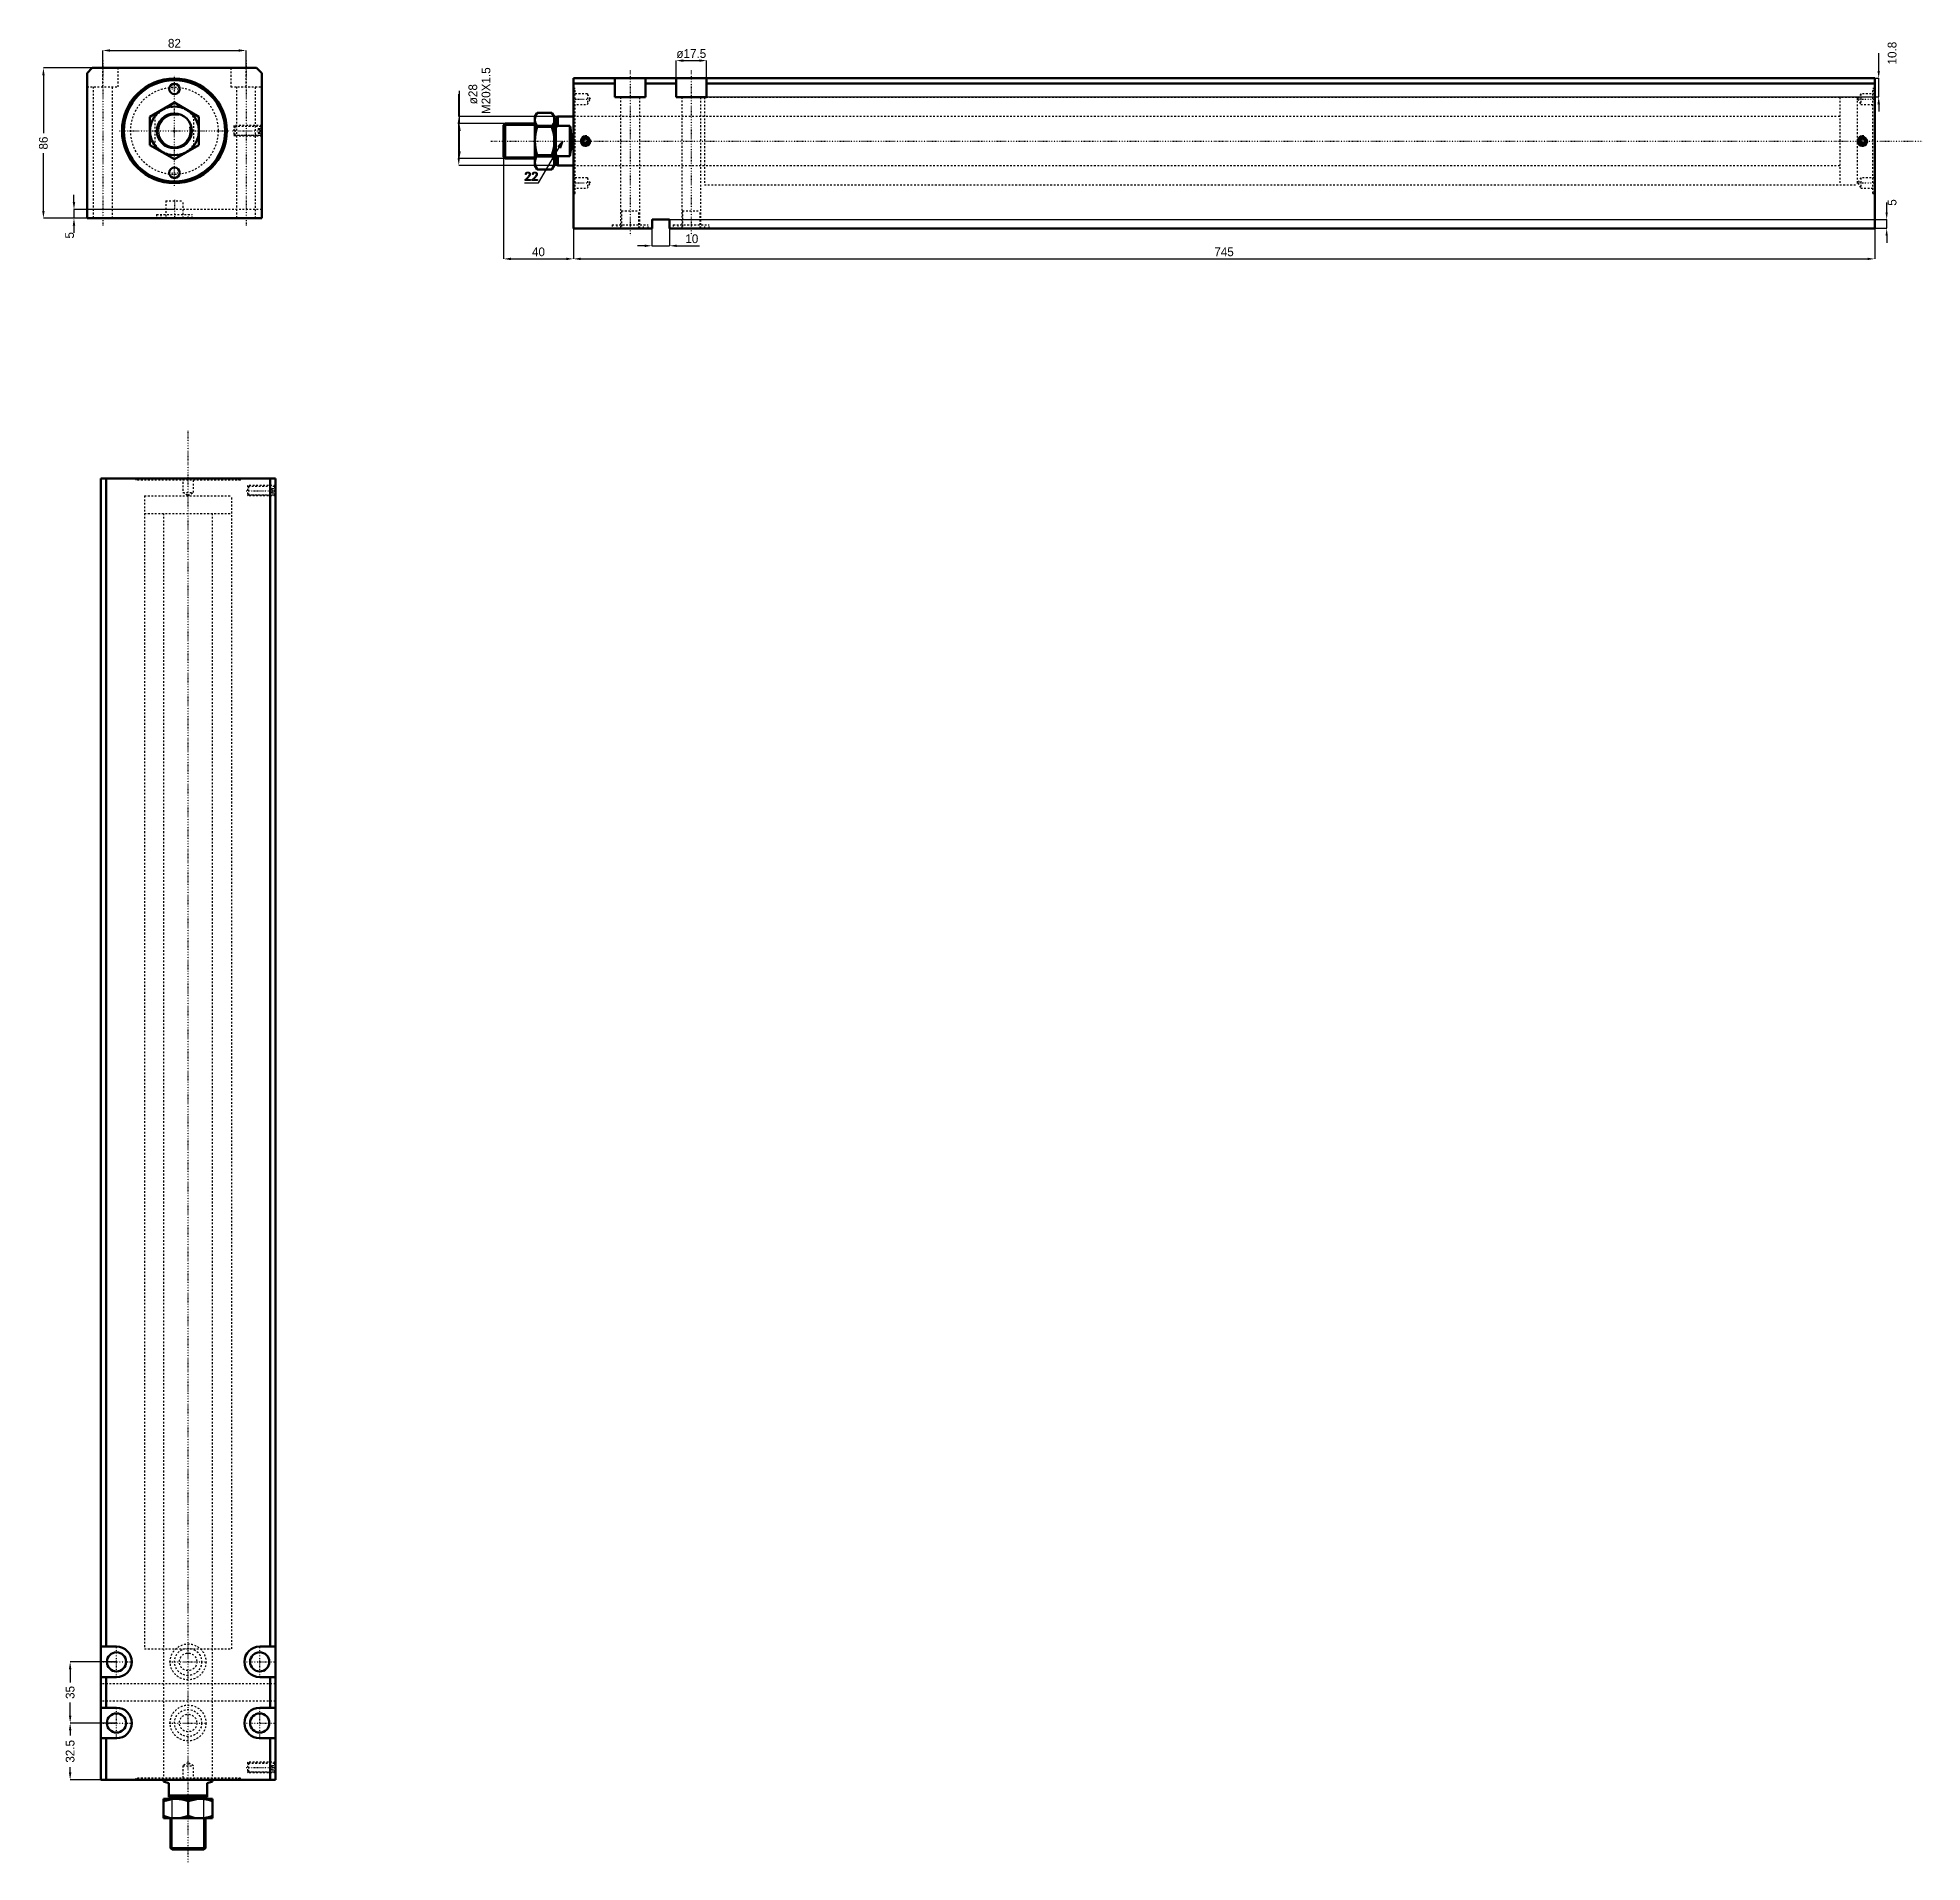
# Model space of a CAD drawing. Header units: millimetres. Extents: x -78 to 1001, y -991 to 53.
import ezdxf

# ---------------------------------------------------------------- set-up
doc = ezdxf.new("R2010")
doc.units = ezdxf.units.MM
doc.linetypes.add('Center', pattern=[1.5, 0.45, -0.5, 0.05, -0.5])
doc.linetypes.add('Dashed', pattern=[2, 1, -1])
for name, color, linetype, lineweight in [('2d ConnectionPoints', 7, 'Continuous', 50), ('AM_0', 7, 'Continuous', 50), ('AM_5', 3, 'Continuous', 25), ('AM_7', 7, 'Center', 25), ('AM_9', 6, 'Dashed', 25)]:
    doc.layers.add(name, color=color, linetype=linetype, lineweight=lineweight)
doc.dimstyles.new('ISO-25', dxfattribs={"dimtxt": 2.5, "dimasz": 2.5, "dimexe": 1.25, "dimexo": 0.625, "dimtad": 1, "dimtxsty": 'Standard', "dimcen": 2.5, "dimadec": 0, "dimazin": 0, "dimtfac": 1, "dimtmove": 0, "dimatfit": 3, "dimfxl": 0, "dimarcsym": 0})

# ---------------------------------------------------------------- blocks, each defined once
blk = doc.blocks.new('1_JECX_MF_EXLA_50_650_0_rod__0_in_JECX_MF_160_EXLA_50_650_0__0')
at = {"layer": 'AM_0'}
for p, q in [((-14, 8.1), (0, 16.2)), ((0, 16.2), (14, 8.1)), ((-14, -8.1), (-14, 8.1)), ((14, 8.1), (14, -8.1)), ((0, -16.2), (-14, -8.1)), ((14, -8.1), (0, -16.2))]:
    blk.add_line(p, q, dxfattribs=at)
for radius in [14, 10]:
    blk.add_circle((0, 0), radius, dxfattribs=at)
at = {"layer": 'AM_5'}
blk.add_arc((0, 0), 9.08, 75, 15, dxfattribs=at)
at = {"layer": 'AM_9'}
for p, q in [((-11, -8.7), (-11, 8.7)), ((11, 8.7), (11, -8.7))]:
    blk.add_line(p, q, dxfattribs=at)
for start, end in [(35.4309, 144.5691), (215.4309, 324.5691)]:
    blk.add_arc((0, 0), 13.5, start, end, dxfattribs=at)
blk = doc.blocks.new('2_JECX_MF_EXLA_50_650_0_body__0_in_JECX_MF_160_EXLA_50_650_0__0')
at = {"layer": 'AM_0'}
for p, q in [((-47, 36), (-50, 33)), ((-50, 33), (-50, -50)), ((47, 36), (-47, 36)), ((50, 33), (47, 36)), ((50, -50), (50, 33)), ((-50, -50), (50, -50))]:
    blk.add_line(p, q, dxfattribs=at)
for centre, radius in [((0, 0), 30), ((0, 0), 29), ((0, 24), 3), ((0, -24), 3)]:
    blk.add_circle(centre, radius, dxfattribs=at)
at = {"layer": 'AM_5', "linetype": 'Dashed'}
for p, q in [((50, 3), (34, 3)), ((50, -3), (34, -3))]:
    blk.add_line(p, q, dxfattribs=at)
at = {"layer": 'AM_7'}
for p, q in [((-41, 40.3), (-41, -54.3)), ((41, 40.3), (41, -54.3)), ((-3.1, 24), (3.1, 24)), ((0, -31.5), (0, 31.5)), ((-31.5, 0), (31.5, 0)), ((33.2, 0), (50.8, 0)), ((-3.1, -24), (3.1, -24)), ((0, -39.5), (0, -50.5))]:
    blk.add_line(p, q, dxfattribs=at)
at = {"layer": 'AM_9'}
for p, q in [((-41, 25.2), (-41, 36)), ((-32.3, 25.2), (-32.3, 36)), ((32.3, 36), (32.3, 25.2)), ((41, 25.2), (41, 36)), ((-50, 25.2), (-32.3, 25.2)), ((-46.5, 25.2), (-46.5, -50)), ((-35.5, -50), (-35.5, 25.2)), ((32.3, 25.2), (50, 25.2)), ((35.5, 25.2), (35.5, -50)), ((46.5, -50), (46.5, 25.2)), ((34.5, 2.5), (34, 3)), ((34, 3), (34, -3)), ((49.5, 2.4), (34, 2.4)), ((49.5, 2.5), (34.5, 2.5)), ((34.5, 2.5), (34.5, -2.5)), ((48, 1.4), (50, 1.4)), ((48, 1.4), (48, -1.4)), ((48, 0.7), (50, 0.7)), ((50, 3), (49.5, 2.5)), ((49.5, 2.5), (49.5, -2.5)), ((50, 1.9), (49.5, 2.4)), ((49.5, 2.4), (49.5, -2.4)), ((34, -2.4), (49.5, -2.4)), ((34, -3), (34.5, -2.5)), ((34.5, -2.5), (49.5, -2.5)), ((48, -0.7), (50, -0.7)), ((48, -1.4), (50, -1.4)), ((49.5, -2.4), (50, -1.9)), ((49.5, -2.5), (50, -3)), ((-5, -40), (5, -40)), ((-5, -40), (-5, -50)), ((5, -50), (5, -40)), ((50, -45), (-50, -45)), ((-10.2, -47.9), (10.2, -47.9)), ((-10.2, -47.9), (-10.2, -50)), ((-7.8, -47.9), (-7.8, -50)), ((7.8, -50), (7.8, -47.9)), ((10.2, -50), (10.2, -47.9))]:
    blk.add_line(p, q, dxfattribs=at)
blk.add_circle((0, 0), 25, dxfattribs=at)
blk = doc.blocks.new('*D3')
at = {"layer": 'AM_5', "color": 0, "lineweight": -2}
for p, q in [((-41, 36), (-41, 46)), ((-36.8, 46), (36.8, 46)), ((41, 36), (41, 46))]:
    blk.add_line(p, q, dxfattribs=at)
at = {"layer": 'AM_5', "color": 0}
for points in [[(-36.8, 46.7), (-36.8, 45.3), (-41, 46)], [(36.8, 45.3), (36.8, 46.7), (41, 46)]]:
    blk.add_solid(points, dxfattribs=at)
at = {"layer": 'Defpoints', "color": 0}
for p in [(41, 46), (-41, 36), (41, 36)]:
    blk.add_point(p, dxfattribs=at)
at = {"layer": 'AM_5', "color": 0, "insert": (0, 50.1), "char_height": 5, "attachment_point": 5}
blk.add_mtext('82', dxfattribs=at)
blk = doc.blocks.new('*D4')
at = {"layer": 'AM_5', "color": 0, "lineweight": -2}
for p, q in [((-47, 36), (-75, 36)), ((-75, 31.8), (-75, -1.3)), ((-75, -45.8), (-75, -12.7)), ((-50, -50), (-75, -50))]:
    blk.add_line(p, q, dxfattribs=at)
at = {"layer": 'AM_5', "color": 0}
for points in [[(-74.3, 31.8), (-75.7, 31.8), (-75, 36)], [(-75.7, -45.8), (-74.3, -45.8), (-75, -50)]]:
    blk.add_solid(points, dxfattribs=at)
at = {"layer": 'Defpoints', "color": 0}
for p in [(-47, 36), (-75, -50), (-50, -50)]:
    blk.add_point(p, dxfattribs=at)
at = {"layer": 'AM_5', "color": 0, "insert": (-75, -7), "char_height": 5, "attachment_point": 5, "rotation": 90}
blk.add_mtext('86', dxfattribs=at)
blk = doc.blocks.new('*D5')
at = {"layer": 'AM_5', "color": 0, "lineweight": -2}
for p, q in [((-57.5, -40.8), (-57.5, -36.7)), ((0, -45), (-57.5, -45)), ((-57.5, -45), (-57.5, -50)), ((-50, -50), (-57.5, -50)), ((-57.5, -54.2), (-57.5, -58.3))]:
    blk.add_line(p, q, dxfattribs=at)
at = {"layer": 'AM_5', "color": 0}
for points in [[(-58.2, -40.8), (-56.8, -40.8), (-57.5, -45)], [(-56.8, -54.2), (-58.2, -54.2), (-57.5, -50)]]:
    blk.add_solid(points, dxfattribs=at)
at = {"layer": 'Defpoints', "color": 0}
for p in [(-57.5, -50), (-50, -50), (0, -45)]:
    blk.add_point(p, dxfattribs=at)
at = {"layer": 'AM_5', "color": 0, "insert": (-60, -59.8), "char_height": 5, "attachment_point": 5, "rotation": 90}
blk.add_mtext('5', dxfattribs=at)
blk = doc.blocks.new('1_JECX_MF_EXLA_50_650_0_rod__0_in_JECX_MF_160_EXLA_50_650_0__4')
at = {"layer": 'AM_0'}
for p, q in [((-14, 0), (-14, -1)), ((14, -1), (14, 0)), ((-11, -2), (-14, -1)), ((-11, -10), (-11, -2)), ((-11, -9), (11, -9)), ((-11, -10), (11, -10)), ((-9.1, -10), (-10, -10.9)), ((10, -10.9), (9.1, -10)), ((14, -1), (11, -2)), ((11, -2), (11, -10)), ((14, -11), (-14, -11)), ((-14, -22), (-14, -11)), ((-10, -10.9), (10, -10.9)), ((-10, -10.9), (-10, -11)), ((0, -20.7), (0, -12.3)), ((10, -11), (10, -10.9)), ((14, -11), (14, -22)), ((14, -22), (-14, -22)), ((-10, -22), (-10, -39.1)), ((10, -39.1), (10, -22)), ((-10, -39.1), (-9.1, -40)), ((-10, -39.1), (10, -39.1)), ((-9.1, -40), (9.1, -40)), ((9.1, -40), (10, -39.1))]:
    blk.add_line(p, q, dxfattribs=at)
for points in [[(-7, -11), (-7.5, -11), (-9.1, -11.1), (-10.8, -11.4), (-12.4, -11.8), (-14, -12.3)], [(-14, -20.7), (-12.3, -21.3), (-10.6, -21.7), (-8.8, -21.9), (-7, -22)], [(0, -12.3), (-1.7, -11.7), (-3.4, -11.3), (-5.2, -11.1), (-7, -11)], [(-7, -22), (-6.5, -22), (-4.9, -21.9), (-3.2, -21.6), (-1.6, -21.2), (0, -20.7)], [(7, -11), (6.5, -11), (4.9, -11.1), (3.2, -11.4), (1.6, -11.8), (0, -12.3)], [(0, -20.7), (1.7, -21.3), (3.4, -21.7), (5.2, -21.9), (7, -22)], [(14, -12.3), (12.3, -11.7), (10.6, -11.3), (8.8, -11.1), (7, -11)], [(7, -22), (7.5, -22), (9.1, -21.9), (10.8, -21.6), (12.4, -21.2), (14, -20.7)]]:
    blk.add_lwpolyline(points, dxfattribs=at)
at = {"layer": 'AM_5'}
for p, q in [((-9.1, -40), (-9.1, -10)), ((9.1, -40), (9.1, -10))]:
    blk.add_line(p, q, dxfattribs=at)
at = {"layer": 'AM_7'}
blk.add_line((0, -47.2), (0, 772.2), dxfattribs=at)
at = {"layer": 'AM_9'}
for p, q in [((-25, 735), (25, 735)), ((-25, 735), (-25, 725)), ((25, 725), (25, 735)), ((-25, 725), (25, 725)), ((-14, 725), (-14, 0)), ((14, 0), (14, 725))]:
    blk.add_line(p, q, dxfattribs=at)
blk = doc.blocks.new('2_JECX_MF_EXLA_50_650_0_body__0_in_JECX_MF_160_EXLA_50_650_0__4')
at = {"layer": 'AM_0'}
for p, q in [((50, 745), (-50, 745)), ((-50, 745), (-50, 0)), ((-47, 745), (-47, 76.25)), ((47, 745), (47, 76.25)), ((50, 745), (50, 0)), ((-41, 76.25), (-50, 76.25)), ((50, 76.25), (41, 76.25)), ((-50, 58.75), (-41, 58.75)), ((-47, 58.75), (-47, 41.25)), ((41, 58.75), (50, 58.75)), ((47, 58.75), (47, 41.25)), ((-41, 41.25), (-50, 41.25)), ((50, 41.25), (41, 41.25)), ((-50, 23.75), (-41, 23.75)), ((-47, 23.75), (-47, 0)), ((41, 23.75), (50, 23.75)), ((47, 23.75), (47, 0)), ((50, 0), (-50, 0))]:
    blk.add_line(p, q, dxfattribs=at)
for centre in [(-41, 67.5), (41, 67.5), (-41, 32.5), (41, 32.5)]:
    blk.add_circle(centre, 5.5, dxfattribs=at)
for centre, start, end in [((-41, 67.5), 270, 90), ((41, 67.5), 90, 270), ((-41, 32.5), 270, 90), ((41, 32.5), 90, 270)]:
    blk.add_arc(centre, 8.75, start, end, dxfattribs=at)
at = {"layer": 'AM_5', "linetype": 'Dashed'}
for p, q in [((50, 741), (34, 741)), ((50, 735), (34, 735)), ((50, 10), (34, 10)), ((50, 4), (34, 4))]:
    blk.add_line(p, q, dxfattribs=at)
at = {"layer": 'AM_7'}
for p, q in [((33.2, 738), (50.8, 738)), ((-41, 58.3125), (-41, 76.6875)), ((41, 58.3125), (41, 76.6875)), ((-50.1875, 67.5), (-31.8125, 67.5)), ((-10.7625, 67.5), (10.7625, 67.5)), ((31.8125, 67.5), (50.1875, 67.5)), ((-50.1875, 32.5), (-31.8125, 32.5)), ((-41, 23.3125), (-41, 41.6875)), ((-10.7625, 32.5), (10.7625, 32.5)), ((31.8125, 32.5), (50.1875, 32.5)), ((41, 23.3125), (41, 41.6875)), ((33.2, 7), (50.8, 7))]:
    blk.add_line(p, q, dxfattribs=at)
at = {"layer": 'AM_9'}
for p, q in [((-30, 745), (-30, 744)), ((-29, 745), (-29, 744)), ((-3, 745), (-3, 737)), ((3, 737), (3, 745)), ((29, 744), (29, 745)), ((30, 744), (30, 745)), ((30, 744), (-30, 744)), ((-25, 735), (25, 735)), ((-25, 735), (-25, 75)), ((-3, 737), (3, 737)), ((-3, 737), (0, 735.2679)), ((0, 735.2679), (3, 737)), ((25, 75), (25, 735)), ((34, 741), (34, 735)), ((34.5415, 740.4585), (34, 741)), ((49.5, 740.4), (34, 740.4)), ((34, 735.6), (49.5, 735.6)), ((34, 735), (34.5415, 735.5415)), ((49.4585, 740.4585), (34.5415, 740.4585)), ((34.5415, 740.4585), (34.5415, 735.5415)), ((34.5415, 735.5415), (49.4585, 735.5415)), ((48, 739.25), (50, 739.25)), ((48, 739.25), (48, 736.75)), ((48, 738), (50, 738)), ((48, 736.75), (50, 736.75)), ((50, 741), (49.4585, 740.4585)), ((49.4585, 740.4585), (49.4585, 735.5415)), ((49.4585, 735.5415), (50, 735)), ((49.5, 740.4), (49.5, 735.6)), ((50, 739.9), (49.5, 740.4)), ((49.5, 735.6), (50, 736.1)), ((-25, 75), (25, 75)), ((-14, 75), (-14, 0)), ((14, 0), (14, 75)), ((50, 55), (-50, 55)), ((50, 45), (-50, 45)), ((30, 1), (-30, 1)), ((-30, 1), (-30, 0)), ((-29, 1), (-29, 0)), ((0, 9.7321), (-3, 8)), ((-3, 8), (-3, 0)), ((-3, 8), (3, 8)), ((3, 8), (0, 9.7321)), ((3, 0), (3, 8)), ((29, 0), (29, 1)), ((30, 0), (30, 1)), ((34, 10), (34, 4)), ((34.5415, 9.4585), (34, 10)), ((49.5, 9.4), (34, 9.4)), ((34, 4.6), (49.5, 4.6)), ((34, 4), (34.5415, 4.5415)), ((49.4585, 9.4585), (34.5415, 9.4585)), ((34.5415, 9.4585), (34.5415, 4.5415)), ((34.5415, 4.5415), (49.4585, 4.5415)), ((48, 8.25), (50, 8.25)), ((48, 8.25), (48, 5.75)), ((48, 7), (50, 7)), ((48, 5.75), (50, 5.75)), ((50, 10), (49.4585, 9.4585)), ((49.4585, 9.4585), (49.4585, 4.5415)), ((49.4585, 4.5415), (50, 4)), ((50, 8.9), (49.5, 9.4)), ((49.5, 9.4), (49.5, 4.6)), ((49.5, 4.6), (50, 5.1))]:
    blk.add_line(p, q, dxfattribs=at)
for centre, radius in [((0, 67.5), 10.25), ((0, 67.5), 7.75), ((0, 67.5), 5), ((0, 32.5), 10.25), ((0, 32.5), 7.75), ((0, 32.5), 5)]:
    blk.add_circle(centre, radius, dxfattribs=at)
blk = doc.blocks.new('*D11')
at = {"layer": 'AM_5', "color": 0, "lineweight": -2}
for p, q in [((-33.2, -876.5), (-59.7, -876.5)), ((-59.7, -880.7), (-59.7, -888.3)), ((-59.7, -907.3), (-59.7, -899.7)), ((-33.2, -911.5), (-59.7, -911.5))]:
    blk.add_line(p, q, dxfattribs=at)
at = {"layer": 'AM_5', "color": 0}
for points in [[(-60.4, -880.7), (-59, -880.7), (-59.7, -876.5)], [(-60.4, -907.3), (-59, -907.3), (-59.7, -911.5)]]:
    blk.add_solid(points, dxfattribs=at)
at = {"layer": 'Defpoints', "color": 0}
for p in [(-59.7, -876.5), (-33.2, -876.5), (-33.2, -911.5)]:
    blk.add_point(p, dxfattribs=at)
at = {"layer": 'AM_5', "color": 0, "insert": (-59.7, -894), "char_height": 5, "attachment_point": 5, "rotation": 90}
blk.add_mtext('35', dxfattribs=at)
blk = doc.blocks.new('*D12')
at = {"layer": 'AM_5', "color": 0, "lineweight": -2}
for p, q in [((-33.2, -911.5), (-59.7, -911.5)), ((-59.7, -915.7), (-59.7, -918.7)), ((-59.7, -939.8), (-59.7, -936.7)), ((-42.2, -944), (-59.7, -944))]:
    blk.add_line(p, q, dxfattribs=at)
at = {"layer": 'AM_5', "color": 0}
for points in [[(-60.4, -915.7), (-59, -915.7), (-59.7, -911.5)], [(-60.4, -939.8), (-59, -939.8), (-59.7, -944)]]:
    blk.add_solid(points, dxfattribs=at)
at = {"layer": 'Defpoints', "color": 0}
for p in [(-33.2, -911.5), (-59.7, -944), (-42.2, -944)]:
    blk.add_point(p, dxfattribs=at)
at = {"layer": 'AM_5', "color": 0, "insert": (-59.7, -927.7), "char_height": 5, "attachment_point": 5, "rotation": 90}
blk.add_mtext('32.5', dxfattribs=at)
blk = doc.blocks.new('1_JECX_MF_EXLA_50_650_0_rod__0_in_JECX_MF_160_EXLA_50_650_0__2')
at = {"layer": 'AM_0'}
for p, q in [((-20.7, 16.2), (-22, 14)), ((-22, 14), (-22, -14)), ((-20.7, 16.2), (-12.3, 16.2)), ((-11, 14), (-12.3, 16.2)), ((-11, 14), (-11, -14)), ((-9, 14), (-10, 13.5)), ((-10, 13.5), (-10, -13.5)), ((0, 14), (-9, 14)), ((-9, 14), (-9, 8.7)), ((-39.1, 10), (-40, 9.1)), ((-40, 9.1), (-40, -9.1)), ((-22, 10), (-39.1, 10)), ((-39.1, 10), (-39.1, -10)), ((-20.7, 8.1), (-12.3, 8.1)), ((-10.9, 10), (-11, 10)), ((-10, 9.1), (-10.9, 10)), ((-10.9, 10), (-10.9, -10)), ((-9, 8.7), (-10, 7.8)), ((-2, 8.7), (-9, 8.7)), ((-2, 8.7), (-2, -8.7)), ((-40, -9.1), (-39.1, -10)), ((-39.1, -10), (-22, -10)), ((-20.7, -8.1), (-12.3, -8.1)), ((-11, -10), (-10.9, -10)), ((-10.9, -10), (-10, -9.1)), ((-9, -8.7), (-2, -8.7)), ((-9, -8.7), (-9, -14)), ((-22, -14), (-20.7, -16.2)), ((-20.7, -16.2), (-12.3, -16.2)), ((-12.3, -16.2), (-11, -14)), ((-10, -13.5), (-9, -14)), ((-9, -14), (0, -14))]:
    blk.add_line(p, q, dxfattribs=at)
for points in [[(-20.7, 16.2), (-21.3, 15.2), (-21.7, 14.2), (-21.9, 13.2), (-22, 12.1)], [(-22, 12.1), (-22, 11.8), (-21.9, 10.9), (-21.6, 10), (-21.2, 9), (-20.7, 8.1)], [(-11, 12.1), (-11, 12.4), (-11.1, 13.4), (-11.4, 14.3), (-11.8, 15.2), (-12.3, 16.2)], [(-12.3, 8.1), (-11.7, 9.1), (-11.3, 10.1), (-11.1, 11.1), (-11, 12.1)], [(-20.7, 8.1), (-21.3, 6.1), (-21.7, 4.1), (-21.9, 2.1), (-22, 0)], [(-22, 0), (-22, 0), (-21.9, -2), (-21.7, -4.1), (-21.3, -6.1), (-20.7, -8.1)], [(-11, 0), (-11, 0), (-11.1, 2), (-11.3, 4.1), (-11.7, 6.1), (-12.3, 8.1)], [(-12.3, -8.1), (-11.7, -6.1), (-11.3, -4.1), (-11.1, -2.1), (-11, 0)], [(-2, -8.7), (-1.8, -7.7), (-1.6, -6.6), (-1.4, -5.5), (-1.3, -4.4), (-1.1, -3.2), (-1.1, -2), (-1, -0.8), (-1, 0.4), (-1.1, 1.7), (-1.1, 2.9), (-1.2, 4), (-1.4, 5.2), (-1.5, 6.3), (-1.7, 7.4), (-1.9, 8.4), (-2, 8.7)], [(-20.7, -8.1), (-21.3, -9.1), (-21.7, -10.1), (-21.9, -11.1), (-22, -12.1)], [(-11, -12.1), (-11, -11.8), (-11.1, -10.9), (-11.4, -10), (-11.8, -9), (-12.3, -8.1)], [(-10, -7.8), (-10, -7.9), (-9, -8.7)], [(-22, -12.1), (-22, -12.4), (-21.9, -13.4), (-21.6, -14.3), (-21.2, -15.2), (-20.7, -16.2)], [(-12.3, -16.2), (-11.7, -15.2), (-11.3, -14.2), (-11.1, -13.2), (-11, -12.1)]]:
    blk.add_lwpolyline(points, dxfattribs=at)
at = {"layer": 'AM_5'}
for p, q in [((-40, 9.1), (-10, 9.1)), ((-40, -9.1), (-10, -9.1))]:
    blk.add_line(p, q, dxfattribs=at)
at = {"layer": 'AM_7'}
blk.add_line((-47.2, 0), (772.2, 0), dxfattribs=at)
at = {"layer": 'AM_9'}
for p, q in [((735, 25), (725, 25)), ((725, 25), (725, -25)), ((735, 25), (735, -25)), ((725, 14), (0, 14)), ((0, -14), (725, -14)), ((725, -25), (735, -25))]:
    blk.add_line(p, q, dxfattribs=at)
blk = doc.blocks.new('2_JECX_MF_EXLA_50_650_0_body__0_in_JECX_MF_160_EXLA_50_650_0__2')
at = {"layer": 'AM_0'}
for p, q in [((745, 36), (0, 36)), ((0, -50), (0, 36)), ((23.8, 33), (0, 33)), ((23.8, 36), (23.8, 25.2)), ((41.2, 25.2), (41.2, 36)), ((58.8, 33), (41.2, 33)), ((58.8, 36), (58.8, 25.2)), ((76.2, 25.2), (76.2, 36)), ((745, 33), (76.2, 33)), ((745, -50), (745, 36)), ((23.8, 25.2), (41.2, 25.2)), ((58.8, 25.2), (76.2, 25.2)), ((7, 1.4), (5.7, 0.7)), ((5.7, 0.7), (5.7, -0.7)), ((8.2, 0.7), (7, 1.4)), ((8.2, -0.7), (8.2, 0.7)), ((738, 1.4), (736.8, 0.7)), ((736.8, 0.7), (736.8, -0.7)), ((739.2, 0.7), (738, 1.4)), ((739.2, -0.7), (739.2, 0.7)), ((5.7, -0.7), (7, -1.4)), ((7, -1.4), (8.2, -0.7)), ((736.8, -0.7), (738, -1.4)), ((738, -1.4), (739.2, -0.7)), ((45, -50), (0, -50)), ((45, -45), (45, -50)), ((55, -45), (45, -45)), ((55, -50), (55, -45)), ((745, -50), (55, -50))]:
    blk.add_line(p, q, dxfattribs=at)
for centre, radius in [((7, 0), 2.46), ((7, 0), 2.4), ((7, 0), 1.9), ((738, 0), 2.46), ((738, 0), 2.4), ((738, 0), 1.9)]:
    blk.add_circle(centre, radius, dxfattribs=at)
at = {"layer": 'AM_5'}
for centre in [(7, 0), (738, 0)]:
    blk.add_arc(centre, 3, 75, 15, dxfattribs=at)
at = {"layer": 'AM_7'}
for p, q in [((32.5, 40.3), (32.5, -54.3)), ((67.5, 40.3), (67.5, -54.3)), ((-0.5, 24), (10.2, 24)), ((734.8, 24), (745.5, 24)), ((7, -3.2), (7, 3.1)), ((738, -3.2), (738, 3.1)), ((-0.5, -24), (10.2, -24)), ((734.8, -24), (745.5, -24))]:
    blk.add_line(p, q, dxfattribs=at)
at = {"layer": 'AM_9'}
for p, q in [((1, 30), (0, 30)), ((1, 29), (0, 29)), ((8, 27), (0, 27)), ((1, -30), (1, 30)), ((9.7, 24), (8, 27)), ((8, 27), (8, 21)), ((8, 21), (9.7, 24)), ((27, 25.2), (27, -50)), ((38, -50), (38, 25.2)), ((62, 25.2), (62, -50)), ((73, -50), (73, 25.2)), ((735, 25), (75, 25)), ((75, 25), (75, -25)), ((735, 25), (735, -25)), ((737, 27), (735.3, 24)), ((735.3, 24), (737, 21)), ((745, 27), (737, 27)), ((737, 27), (737, 21)), ((744, -30), (744, 30)), ((745, 30), (744, 30)), ((745, 29), (744, 29)), ((0, 21), (8, 21)), ((75, 14), (0, 14)), ((737, 21), (745, 21)), ((0, -14), (75, -14)), ((8, -21), (0, -21)), ((9.7, -24), (8, -21)), ((8, -21), (8, -27)), ((737, -21), (735.3, -24)), ((745, -21), (737, -21)), ((737, -21), (737, -27)), ((0, -27), (8, -27)), ((0, -29), (1, -29)), ((0, -30), (1, -30)), ((8, -27), (9.7, -24)), ((75, -25), (735, -25)), ((735.3, -24), (737, -27)), ((737, -27), (745, -27)), ((744, -29), (745, -29)), ((744, -30), (745, -30)), ((27.5, -40), (37.5, -40)), ((27.5, -40), (27.5, -50)), ((37.5, -50), (37.5, -40)), ((62.5, -40), (72.5, -40)), ((62.5, -40), (62.5, -50)), ((72.5, -50), (72.5, -40)), ((22.2, -47.9), (42.8, -47.9)), ((22.2, -47.9), (22.2, -50)), ((24.8, -47.9), (24.8, -50)), ((40.2, -50), (40.2, -47.9)), ((42.8, -50), (42.8, -47.9)), ((57.2, -47.9), (77.8, -47.9)), ((57.2, -47.9), (57.2, -50)), ((59.8, -47.9), (59.8, -50)), ((75.3, -50), (75.3, -47.9)), ((77.8, -50), (77.8, -47.9))]:
    blk.add_line(p, q, dxfattribs=at)
blk = doc.blocks.new('*D24')
at = {"layer": 'AM_5', "color": 0, "lineweight": -2}
for p, q in [((287.2, 30.2), (287.2, 40.2)), ((291.3, 40.2), (300.5, 40.2)), ((304.7, 30.2), (304.7, 40.2))]:
    blk.add_line(p, q, dxfattribs=at)
at = {"layer": 'AM_5', "color": 0}
for points in [[(291.3, 40.9), (291.3, 39.5), (287.2, 40.2)], [(300.5, 40.9), (300.5, 39.5), (304.7, 40.2)]]:
    blk.add_solid(points, dxfattribs=at)
at = {"layer": 'Defpoints', "color": 0}
for p in [(304.7, 40.2), (287.2, 30.2), (304.7, 30.2)]:
    blk.add_point(p, dxfattribs=at)
at = {"layer": 'AM_5', "color": 0, "insert": (295.9, 44.2), "char_height": 5, "attachment_point": 5}
blk.add_mtext('ø17.5', dxfattribs=at)
blk = doc.blocks.new('*D25')
at = {"layer": 'AM_5', "color": 0, "lineweight": -2}
for p, q in [((975.7, 34.3), (975.7, 44.5)), ((304.7, 30.2), (975.7, 30.2)), ((975.7, 19.4), (975.7, 30.2)), ((304.7, 19.4), (975.7, 19.4)), ((975.7, 15.2), (975.7, 11))]:
    blk.add_line(p, q, dxfattribs=at)
at = {"layer": 'AM_5', "color": 0}
for points in [[(975, 34.3), (976.4, 34.3), (975.7, 30.2)], [(975, 15.2), (976.4, 15.2), (975.7, 19.4)]]:
    blk.add_solid(points, dxfattribs=at)
at = {"layer": 'Defpoints', "color": 0}
for p in [(304.7, 30.2), (975.7, 30.2), (304.7, 19.4)]:
    blk.add_point(p, dxfattribs=at)
at = {"layer": 'AM_5', "color": 0, "insert": (983.4, 44.5), "char_height": 5, "attachment_point": 5, "rotation": 90}
blk.add_mtext('10.8', dxfattribs=at)
blk = doc.blocks.new('*D26')
at = {"layer": 'AM_5', "color": 0, "lineweight": -2}
for p, q in [((228.4, -55.8), (228.4, -73.3)), ((973.4, -55.8), (973.4, -73.3)), ((232.6, -73.3), (969.3, -73.3))]:
    blk.add_line(p, q, dxfattribs=at)
at = {"layer": 'AM_5', "color": 0}
for points in [[(232.6, -72.6), (232.6, -74), (228.4, -73.3)], [(969.3, -72.6), (969.3, -74), (973.4, -73.3)]]:
    blk.add_solid(points, dxfattribs=at)
at = {"layer": 'Defpoints', "color": 0}
for p in [(228.4, -55.8), (973.4, -55.8), (973.4, -73.3)]:
    blk.add_point(p, dxfattribs=at)
at = {"layer": 'AM_5', "color": 0, "insert": (600.9, -69.3), "char_height": 5, "attachment_point": 5}
blk.add_mtext('745', dxfattribs=at)
blk = doc.blocks.new('*D27')
at = {"layer": 'AM_5', "color": 0, "lineweight": -2}
for p, q in [((188.4, -5.8), (188.4, -73.3)), ((228.4, -55.8), (228.4, -73.3)), ((192.6, -73.3), (224.3, -73.3))]:
    blk.add_line(p, q, dxfattribs=at)
at = {"layer": 'AM_5', "color": 0}
for points in [[(192.6, -72.6), (192.6, -74), (188.4, -73.3)], [(224.3, -72.6), (224.3, -74), (228.4, -73.3)]]:
    blk.add_solid(points, dxfattribs=at)
at = {"layer": 'Defpoints', "color": 0}
for p in [(188.4, -5.8), (228.4, -55.8), (228.4, -73.3)]:
    blk.add_point(p, dxfattribs=at)
at = {"layer": 'AM_5', "color": 0, "insert": (208.4, -69.3), "char_height": 5, "attachment_point": 5}
blk.add_mtext('40', dxfattribs=at)
blk = doc.blocks.new('*D28')
at = {"layer": 'AM_5', "color": 0, "lineweight": -2}
for p, q in [((162.8, 8.2), (162.8, 21)), ((219.4, 8.2), (162.8, 8.2)), ((162.8, -15.7), (162.8, 4)), ((219.4, -19.8), (162.8, -19.8))]:
    blk.add_line(p, q, dxfattribs=at)
at = {"layer": 'AM_5', "color": 0}
for points in [[(162.1, 4), (163.4, 4), (162.8, 8.2)], [(162.1, -15.7), (163.4, -15.7), (162.8, -19.8)]]:
    blk.add_solid(points, dxfattribs=at)
at = {"layer": 'Defpoints', "color": 0}
for p in [(162.8, 8.2), (219.4, 8.2), (219.4, -19.8)]:
    blk.add_point(p, dxfattribs=at)
at = {"layer": 'AM_5', "color": 0, "insert": (170.9, 21), "char_height": 5, "attachment_point": 5, "rotation": 90}
blk.add_mtext('ø28', dxfattribs=at)
blk = doc.blocks.new('*D29')
at = {"layer": 'AM_5', "color": 0, "lineweight": -2}
for p, q in [((163.2, 4.2), (163.2, 23)), ((189.3, 4.2), (163.2, 4.2)), ((163.2, -11.7), (163.2, 0)), ((189.4, -15.8), (163.2, -15.8))]:
    blk.add_line(p, q, dxfattribs=at)
at = {"layer": 'AM_5', "color": 0}
for points in [[(162.5, 0), (163.9, 0), (163.2, 4.2)], [(162.5, -11.7), (163.9, -11.7), (163.2, -15.8)]]:
    blk.add_solid(points, dxfattribs=at)
at = {"layer": 'Defpoints', "color": 0}
for p in [(163.2, 4.2), (189.3, 4.2), (189.4, -15.8)]:
    blk.add_point(p, dxfattribs=at)
at = {"layer": 'AM_5', "color": 0, "insert": (178.4, 23), "char_height": 5, "attachment_point": 5, "rotation": 90}
blk.add_mtext('M20X1.5', dxfattribs=at)
blk = doc.blocks.new('*D30')
at = {"layer": 'AM_5', "color": 0, "lineweight": -2}
for p, q in [((273.4, -50.8), (273.4, -65.8)), ((283.4, -55.8), (283.4, -65.8)), ((269.3, -65.8), (265.1, -65.8)), ((273.4, -65.8), (283.4, -65.8)), ((287.6, -65.8), (300.6, -65.8))]:
    blk.add_line(p, q, dxfattribs=at)
at = {"layer": 'AM_5', "color": 0}
for points in [[(269.3, -65.1), (269.3, -66.5), (273.4, -65.8)], [(287.6, -65.1), (287.6, -66.5), (283.4, -65.8)]]:
    blk.add_solid(points, dxfattribs=at)
at = {"layer": 'Defpoints', "color": 0}
for p in [(273.4, -50.8), (283.4, -55.8), (283.4, -65.8)]:
    blk.add_point(p, dxfattribs=at)
at = {"layer": 'AM_5', "color": 0, "insert": (296.2, -61.8), "char_height": 5, "attachment_point": 5}
blk.add_mtext('10', dxfattribs=at)
blk = doc.blocks.new('*D31')
at = {"layer": 'AM_5', "color": 0, "lineweight": -2}
for p, q in [((980.3, -46.7), (980.3, -41)), ((273.4, -50.8), (980.3, -50.8)), ((980.3, -55.8), (980.3, -50.8)), ((283.4, -55.8), (980.3, -55.8)), ((980.3, -60), (980.3, -64.2))]:
    blk.add_line(p, q, dxfattribs=at)
at = {"layer": 'AM_5', "color": 0}
for points in [[(979.6, -46.7), (980.9, -46.7), (980.3, -50.8)], [(979.6, -60), (980.9, -60), (980.3, -55.8)]]:
    blk.add_solid(points, dxfattribs=at)
at = {"layer": 'Defpoints', "color": 0}
for p in [(273.4, -50.8), (283.4, -55.8), (980.3, -55.8)]:
    blk.add_point(p, dxfattribs=at)
at = {"layer": 'AM_5', "color": 0, "insert": (983.4, -41), "char_height": 5, "attachment_point": 5, "rotation": 90}
blk.add_mtext('5', dxfattribs=at)

msp = doc.modelspace()

# ---------------------------------------------------------------- linework, layer by layer
at = {"layer": '2d ConnectionPoints'}
for p in [(0, 0), (228.417, -5.837), (7.829, -943.99)]:
    msp.add_point(p, dxfattribs=at)
at = {"layer": 'AM_5'}
for p, q in [((208.417, -29.837), (222.417, -5.837)), ((200.417, -29.837), (208.417, -29.837))]:
    msp.add_line(p, q, dxfattribs=at)
for points in [[(222.417, -5.837), (221.037, -9.856), (219.598, -9.016), (222.417, -5.837)], [(201.064, -27.726), (201.064, -27.726), (201.278, -27.53), (201.583, -27.244), (201.583, -27.244), (201.869, -26.967), (202.049, -26.788), (202.049, -26.788), (202.221, -26.607), (202.468, -26.323), (202.468, -26.323), (202.701, -26.023), (202.848, -25.815), (202.848, -25.815), (202.978, -25.607), (203.119, -25.311), (203.119, -25.311), (203.194, -25.034), (203.209, -24.859), (203.209, -24.859), (203.204, -24.761), (203.181, -24.623), (203.181, -24.623), (203.138, -24.494), (203.098, -24.414), (203.098, -24.414), (203.051, -24.339), (202.967, -24.241), (202.967, -24.241), (202.868, -24.158), (202.794, -24.112), (202.794, -24.112), (202.715, -24.073), (202.589, -24.031), (202.589, -24.031), (202.455, -24.009), (202.361, -24.004), (202.361, -24.004), (202.256, -24.009), (202.109, -24.032), (202.109, -24.032), (201.972, -24.075), (201.886, -24.115), (201.886, -24.115), (201.806, -24.163), (201.701, -24.25), (201.701, -24.25), (201.611, -24.355), (201.561, -24.435), (201.561, -24.435), (201.519, -24.522), (201.473, -24.664), (201.473, -24.664), (201.449, -24.819), (201.444, -24.931), (200.957, -24.931), (200.957, -24.931), (200.964, -24.764), (201.004, -24.532), (201.004, -24.532), (201.077, -24.321), (201.145, -24.193), (201.145, -24.193), (201.226, -24.075), (201.366, -23.921), (201.366, -23.921), (201.531, -23.795), (201.654, -23.725), (201.654, -23.725), (201.784, -23.668), (201.99, -23.605), (201.99, -23.605), (202.208, -23.572), (202.361, -23.566), (202.361, -23.566), (202.503, -23.572), (202.709, -23.603), (202.709, -23.603), (202.907, -23.661), (203.033, -23.715), (203.033, -23.715), (203.153, -23.78), (203.314, -23.9), (203.314, -23.9), (203.452, -24.044), (203.532, -24.154), (203.532, -24.154), (203.599, -24.274), (203.672, -24.469), (203.672, -24.469), (203.712, -24.683), (203.719, -24.836), (203.719, -24.836), (203.708, -25.01), (203.65, -25.276), (203.65, -25.276), (203.542, -25.55), (203.443, -25.737), (203.443, -25.737), (203.329, -25.922), (203.143, -26.191), (203.143, -26.191), (202.941, -26.448), (202.798, -26.612), (202.798, -26.612), (202.643, -26.78), (202.383, -27.051), (202.383, -27.051), (202.09, -27.346), (201.876, -27.557), (201.532, -27.895), (203.859, -27.898), (203.859, -28.337), (200.892, -28.337), (200.892, -27.882), (201.064, -27.726)], [(205.064, -27.726), (205.064, -27.726), (205.278, -27.53), (205.583, -27.244), (205.583, -27.244), (205.869, -26.967), (206.049, -26.788), (206.049, -26.788), (206.221, -26.607), (206.468, -26.323), (206.468, -26.323), (206.701, -26.023), (206.848, -25.815), (206.848, -25.815), (206.978, -25.607), (207.119, -25.311), (207.119, -25.311), (207.194, -25.034), (207.209, -24.859), (207.209, -24.859), (207.204, -24.761), (207.181, -24.623), (207.181, -24.623), (207.138, -24.494), (207.098, -24.414), (207.098, -24.414), (207.051, -24.339), (206.967, -24.241), (206.967, -24.241), (206.868, -24.158), (206.794, -24.112), (206.794, -24.112), (206.715, -24.073), (206.589, -24.031), (206.589, -24.031), (206.455, -24.009), (206.361, -24.004), (206.361, -24.004), (206.256, -24.009), (206.109, -24.032), (206.109, -24.032), (205.972, -24.075), (205.886, -24.115), (205.886, -24.115), (205.806, -24.163), (205.701, -24.25), (205.701, -24.25), (205.611, -24.355), (205.561, -24.435), (205.561, -24.435), (205.519, -24.522), (205.473, -24.664), (205.473, -24.664), (205.449, -24.819), (205.444, -24.931), (204.957, -24.931), (204.957, -24.931), (204.964, -24.764), (205.004, -24.532), (205.004, -24.532), (205.077, -24.321), (205.145, -24.193), (205.145, -24.193), (205.226, -24.075), (205.366, -23.921), (205.366, -23.921), (205.531, -23.795), (205.654, -23.725), (205.654, -23.725), (205.784, -23.668), (205.99, -23.605), (205.99, -23.605), (206.208, -23.572), (206.361, -23.566), (206.361, -23.566), (206.503, -23.572), (206.709, -23.603), (206.709, -23.603), (206.907, -23.661), (207.033, -23.715), (207.033, -23.715), (207.153, -23.78), (207.314, -23.9), (207.314, -23.9), (207.452, -24.044), (207.532, -24.154), (207.532, -24.154), (207.599, -24.274), (207.672, -24.469), (207.672, -24.469), (207.712, -24.683), (207.719, -24.836), (207.719, -24.836), (207.708, -25.01), (207.65, -25.276), (207.65, -25.276), (207.542, -25.55), (207.443, -25.737), (207.443, -25.737), (207.329, -25.922), (207.143, -26.191), (207.143, -26.191), (206.941, -26.448), (206.798, -26.612), (206.798, -26.612), (206.643, -26.78), (206.383, -27.051), (206.383, -27.051), (206.09, -27.346), (205.876, -27.557), (205.532, -27.895), (207.859, -27.898), (207.859, -28.337), (204.892, -28.337), (204.892, -27.882), (205.064, -27.726)]]:
    msp.add_lwpolyline(points, dxfattribs=at)

# ---------------------------------------------------------------- block references
for name, p in [('2_JECX_MF_EXLA_50_650_0_body__0_in_JECX_MF_160_EXLA_50_650_0__0', (0, 0)), ('2_JECX_MF_EXLA_50_650_0_body__0_in_JECX_MF_160_EXLA_50_650_0__2', (228.417, -5.837)), ('1_JECX_MF_EXLA_50_650_0_rod__0_in_JECX_MF_160_EXLA_50_650_0__0', (0, 0)), ('1_JECX_MF_EXLA_50_650_0_rod__0_in_JECX_MF_160_EXLA_50_650_0__2', (228.417, -5.837)), ('1_JECX_MF_EXLA_50_650_0_rod__0_in_JECX_MF_160_EXLA_50_650_0__4', (7.829, -943.99)), ('2_JECX_MF_EXLA_50_650_0_body__0_in_JECX_MF_160_EXLA_50_650_0__4', (7.829, -943.99))]:
    msp.add_blockref(name, p)

# ---------------------------------------------------------------- dimensions: what is measured, and where the dimension line sits
for base, p1, p2, text, picture, middle in [((41, 46), (-41, 36), (41, 36), '82', '*D3', (0, 46)), ((304.667, 40.163), (287.167, 30.163), (304.667, 30.163), 'ø17.5', '*D24', (295.917, 40.163)), ((228.417, -73.337), (188.417, -5.837), (228.417, -55.837), '40', '*D27', (208.417, -73.337)), ((283.417, -65.837), (273.417, -50.837), (283.417, -55.837), '10', '*D30', (296.216, -65.837)), ((973.417, -73.337), (228.417, -55.837), (973.417, -55.837), '745', '*D26', (600.917, -73.337))]:
    dim = msp.add_linear_dim(base=base, p1=p1, p2=p2, text=text, dimstyle='ISO-25', override={"dimtxt": 5, "dimasz": 4.166667, "dimexe": 0, "dimexo": 0, "dimgap": 1.5}, dxfattribs=at)
    dim.commit()
    dim.dimension.update_dxf_attribs({"geometry": picture, "text_midpoint": middle, "dimtype": 160})
for base, p1, p2, text, picture, middle in [((975.667, 30.163), (304.667, 19.363), (304.667, 30.163), '10.8', '*D25', (983.417, 44.497)), ((-75, -50), (-47, 36), (-50, -50), '86', '*D4', (-75, -7)), ((163.167, 4.163), (189.417, -15.837), (189.337, 4.163), 'M20X1.5', '*D29', (178.417, 22.997)), ((162.75, 8.163), (219.417, -19.837), (219.417, 8.163), 'ø28', '*D28', (170.917, 20.997)), ((-57.5, -50), (0, -45), (-50, -50), '5', '*D5', (-60, -59.833)), ((980.25, -55.837), (273.417, -50.837), (283.417, -55.837), '5', '*D31', (983.417, -41.003)), ((-59.671, -876.49), (-33.171, -911.49), (-33.171, -876.49), '35', '*D11', (-59.671, -893.99)), ((-59.671, -943.99), (-33.171, -911.49), (-42.171, -943.99), '32.5', '*D12', (-59.671, -927.74))]:
    dim = msp.add_linear_dim(base=base, p1=p1, p2=p2, angle=90, text=text, dimstyle='ISO-25', override={"dimtxt": 5, "dimasz": 4.166667, "dimexe": 0, "dimexo": 0, "dimgap": 1.5}, dxfattribs=at)
    dim.commit()
    dim.dimension.update_dxf_attribs({"geometry": picture, "text_midpoint": middle, "dimtype": 160, "text_rotation": 90})

doc.saveas('drawing.dxf')
